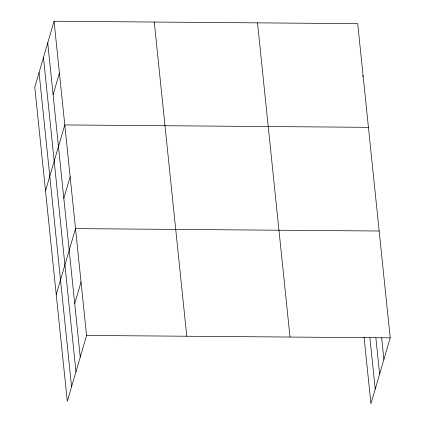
<?xml version="1.0" encoding="UTF-8"?>
<svg xmlns="http://www.w3.org/2000/svg" width="425" height="425" viewBox="0 0 425 425"><rect width="100%" height="100%" fill="white"/><g stroke="black" fill="none" stroke-linecap="round" stroke-linejoin="round"><path stroke-width="0.64" d="M54.06 21.25L34.786 87.162L67.293 401.354L86.567 335.447L54.06 21.25L357.707 23.646L390.214 337.838L370.94 403.75L364.05 337.147M53.098 94.722L59.42 73.095M45.512 190.846L64.786 124.934L368.433 127.33M63.824 198.406L70.152 176.779M56.243 294.53L75.517 228.618L379.164 231.014M74.715 303.657L81.042 282.03M362.695 76.76L363.067 75.485M86.567 335.447L390.214 337.838M381.639 337.705L383.892 359.47M375.865 337.811L379.615 374.08M369.893 337.7L375.217 389.135M257.502 22.854L290.009 337.052M154.264 22.042L186.772 336.233M47.733 42.877L80.245 357.074M43.462 57.492L75.969 371.684M39.057 72.547L71.57 386.739"/></g></svg>
